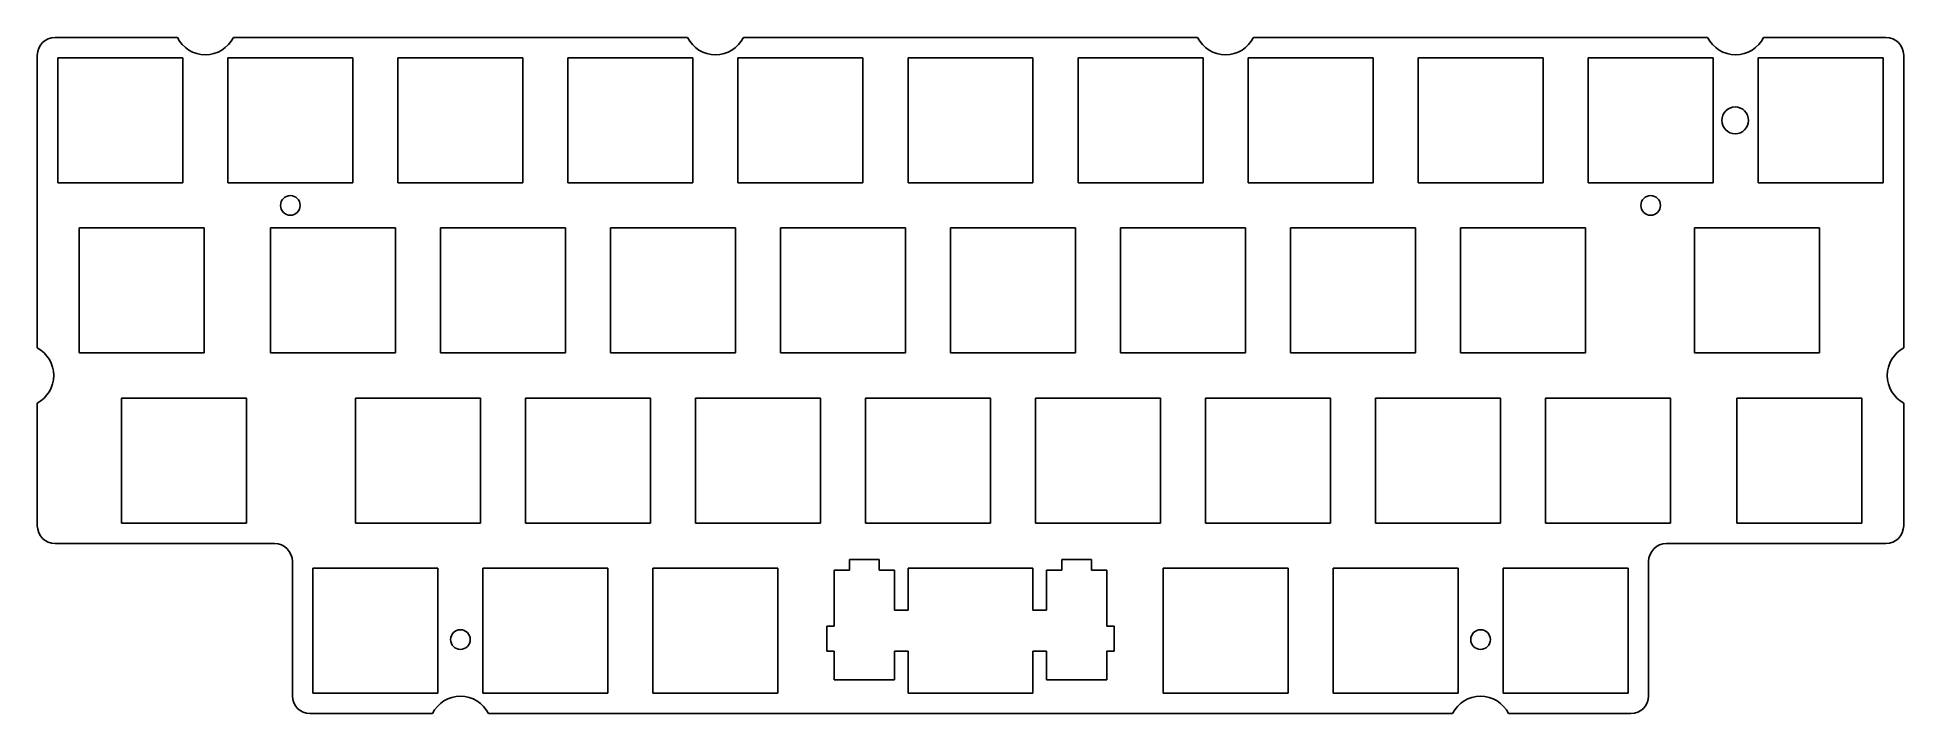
# Model space of a CAD drawing. Header units: millimetres. Extents: x -2675 to 2636, y -1237 to 687.
import ezdxf

# ---------------------------------------------------------------- set-up
doc = ezdxf.new("R2010")
doc.units = ezdxf.units.MM
for name, color, linetype in [('Shape1612', 7, 'CONTINUOUS'), ('Shape1613', 7, 'CONTINUOUS'), ('Shape1614', 7, 'CONTINUOUS'), ('Shape1615', 7, 'CONTINUOUS'), ('Shape1616', 7, 'CONTINUOUS'), ('Shape1617', 7, 'CONTINUOUS'), ('Shape1618', 7, 'CONTINUOUS'), ('Shape1619', 7, 'CONTINUOUS'), ('Shape1620', 7, 'CONTINUOUS'), ('Shape1621', 7, 'CONTINUOUS'), ('Shape1622', 7, 'CONTINUOUS'), ('Shape1623', 7, 'CONTINUOUS'), ('Shape1624', 7, 'CONTINUOUS'), ('Shape1625', 7, 'CONTINUOUS'), ('Shape1626', 7, 'CONTINUOUS'), ('Shape1627', 7, 'CONTINUOUS'), ('Shape1628', 7, 'CONTINUOUS'), ('Shape1629', 7, 'CONTINUOUS'), ('Shape1630', 7, 'CONTINUOUS'), ('Shape1631', 7, 'CONTINUOUS'), ('Shape1632', 7, 'CONTINUOUS'), ('Shape1633', 7, 'CONTINUOUS'), ('Shape1634', 7, 'CONTINUOUS'), ('Shape1635', 7, 'CONTINUOUS'), ('Shape1636', 7, 'CONTINUOUS'), ('Shape1637', 7, 'CONTINUOUS'), ('Shape1638', 7, 'CONTINUOUS'), ('Shape1639', 7, 'CONTINUOUS'), ('Shape1640', 7, 'CONTINUOUS'), ('Shape1641', 7, 'CONTINUOUS'), ('Shape1642', 7, 'CONTINUOUS'), ('Shape1643', 7, 'CONTINUOUS'), ('Shape1644', 7, 'CONTINUOUS'), ('Shape1645', 7, 'CONTINUOUS'), ('Shape1646', 7, 'CONTINUOUS'), ('Shape1647', 7, 'CONTINUOUS'), ('Shape1648', 7, 'CONTINUOUS'), ('Shape1649', 7, 'CONTINUOUS'), ('Shape1650', 7, 'CONTINUOUS'), ('Shape1651', 7, 'CONTINUOUS'), ('Shape1652', 7, 'CONTINUOUS'), ('Shape1653', 7, 'CONTINUOUS'), ('Shape1654', 7, 'CONTINUOUS'), ('Shape1655', 7, 'CONTINUOUS'), ('Shape1656', 7, 'CONTINUOUS'), ('Shape1657', 7, 'CONTINUOUS'), ('Shape1658', 7, 'CONTINUOUS'), ('Shape1659', 7, 'CONTINUOUS'), ('Shape1660', 7, 'CONTINUOUS'), ('Shape1661', 7, 'CONTINUOUS'), ('Shape1662', 7, 'CONTINUOUS'), ('Shape1663', 7, 'CONTINUOUS'), ('Shape1664', 7, 'CONTINUOUS'), ('Shape1665', 7, 'CONTINUOUS'), ('Shape1666', 7, 'CONTINUOUS'), ('Shape1667', 7, 'CONTINUOUS'), ('Shape1668', 7, 'CONTINUOUS'), ('Shape1669', 7, 'CONTINUOUS'), ('Shape1670', 7, 'CONTINUOUS'), ('Shape1671', 7, 'CONTINUOUS'), ('Shape1672', 7, 'CONTINUOUS'), ('Shape1673', 7, 'CONTINUOUS'), ('Shape1674', 7, 'CONTINUOUS'), ('Shape1675', 7, 'CONTINUOUS'), ('Shape1676', 7, 'CONTINUOUS'), ('Shape1677', 7, 'CONTINUOUS'), ('Shape1678', 7, 'CONTINUOUS'), ('Shape1679', 7, 'CONTINUOUS'), ('Shape1680', 7, 'CONTINUOUS'), ('Shape1681', 7, 'CONTINUOUS'), ('Shape1682', 7, 'CONTINUOUS'), ('Shape1683', 7, 'CONTINUOUS'), ('Shape1684', 7, 'CONTINUOUS'), ('Shape1685', 7, 'CONTINUOUS'), ('Shape1686', 7, 'CONTINUOUS'), ('Shape1687', 7, 'CONTINUOUS'), ('Shape1688', 7, 'CONTINUOUS'), ('Shape1689', 7, 'CONTINUOUS'), ('Shape1690', 7, 'CONTINUOUS'), ('Shape1691', 7, 'CONTINUOUS'), ('Shape1692', 7, 'CONTINUOUS'), ('Shape1693', 7, 'CONTINUOUS'), ('Shape1694', 7, 'CONTINUOUS'), ('Shape1695', 7, 'CONTINUOUS'), ('Shape1696', 7, 'CONTINUOUS'), ('Shape1697', 7, 'CONTINUOUS'), ('Shape1698', 7, 'CONTINUOUS'), ('Shape1699', 7, 'CONTINUOUS'), ('Shape1700', 7, 'CONTINUOUS'), ('Shape1701', 7, 'CONTINUOUS'), ('Shape1702', 7, 'CONTINUOUS'), ('Shape1703', 7, 'CONTINUOUS'), ('Shape1704', 7, 'CONTINUOUS'), ('Shape1705', 7, 'CONTINUOUS'), ('Shape1706', 7, 'CONTINUOUS'), ('Shape1707', 7, 'CONTINUOUS'), ('Shape1708', 7, 'CONTINUOUS'), ('Shape1709', 7, 'CONTINUOUS'), ('Shape1710', 7, 'CONTINUOUS'), ('Shape1711', 7, 'CONTINUOUS'), ('Shape1712', 7, 'CONTINUOUS'), ('Shape1713', 7, 'CONTINUOUS'), ('Shape1714', 7, 'CONTINUOUS'), ('Shape1715', 7, 'CONTINUOUS'), ('Shape1716', 7, 'CONTINUOUS'), ('Shape1717', 7, 'CONTINUOUS'), ('Shape1718', 7, 'CONTINUOUS'), ('Shape1719', 7, 'CONTINUOUS'), ('Shape1720', 7, 'CONTINUOUS'), ('Shape1721', 7, 'CONTINUOUS'), ('Shape1722', 7, 'CONTINUOUS'), ('Shape1723', 7, 'CONTINUOUS'), ('Shape1724', 7, 'CONTINUOUS'), ('Shape1725', 7, 'CONTINUOUS'), ('Shape1726', 7, 'CONTINUOUS'), ('Shape1727', 7, 'CONTINUOUS'), ('Shape1728', 7, 'CONTINUOUS'), ('Shape1729', 7, 'CONTINUOUS'), ('Shape1730', 7, 'CONTINUOUS'), ('Shape1731', 7, 'CONTINUOUS'), ('Shape1732', 7, 'CONTINUOUS'), ('Shape1733', 7, 'CONTINUOUS'), ('Shape1734', 7, 'CONTINUOUS'), ('Shape1735', 7, 'CONTINUOUS'), ('Shape1736', 7, 'CONTINUOUS'), ('Shape1737', 7, 'CONTINUOUS'), ('Shape1738', 7, 'CONTINUOUS'), ('Shape1739', 7, 'CONTINUOUS'), ('Shape1740', 7, 'CONTINUOUS'), ('Shape1741', 7, 'CONTINUOUS'), ('Shape1742', 7, 'CONTINUOUS'), ('Shape1743', 7, 'CONTINUOUS'), ('Shape1744', 7, 'CONTINUOUS'), ('Shape1745', 7, 'CONTINUOUS'), ('Shape1746', 7, 'CONTINUOUS'), ('Shape1747', 7, 'CONTINUOUS'), ('Shape1748', 7, 'CONTINUOUS'), ('Shape1749', 7, 'CONTINUOUS'), ('Shape1750', 7, 'CONTINUOUS'), ('Shape1751', 7, 'CONTINUOUS'), ('Shape1752', 7, 'CONTINUOUS'), ('Shape1753', 7, 'CONTINUOUS'), ('Shape1754', 7, 'CONTINUOUS'), ('Shape1755', 7, 'CONTINUOUS'), ('Shape1756', 7, 'CONTINUOUS'), ('Shape1757', 7, 'CONTINUOUS'), ('Shape1758', 7, 'CONTINUOUS'), ('Shape1759', 7, 'CONTINUOUS'), ('Shape1760', 7, 'CONTINUOUS'), ('Shape1761', 7, 'CONTINUOUS'), ('Shape1762', 7, 'CONTINUOUS'), ('Shape1763', 7, 'CONTINUOUS'), ('Shape1764', 7, 'CONTINUOUS'), ('Shape1765', 7, 'CONTINUOUS'), ('Shape1766', 7, 'CONTINUOUS'), ('Shape1767', 7, 'CONTINUOUS'), ('Shape1768', 7, 'CONTINUOUS'), ('Shape1769', 7, 'CONTINUOUS'), ('Shape1770', 7, 'CONTINUOUS'), ('Shape1771', 7, 'CONTINUOUS'), ('Shape1772', 7, 'CONTINUOUS'), ('Shape1773', 7, 'CONTINUOUS'), ('Shape1774', 7, 'CONTINUOUS'), ('Shape1775', 7, 'CONTINUOUS'), ('Shape1776', 7, 'CONTINUOUS'), ('Shape1777', 7, 'CONTINUOUS'), ('Shape1778', 7, 'CONTINUOUS'), ('Shape1779', 7, 'CONTINUOUS'), ('Shape1780', 7, 'CONTINUOUS'), ('Shape1781', 7, 'CONTINUOUS'), ('Shape1782', 7, 'CONTINUOUS'), ('Shape1783', 7, 'CONTINUOUS'), ('Shape1784', 7, 'CONTINUOUS'), ('Shape1785', 7, 'CONTINUOUS'), ('Shape1786', 7, 'CONTINUOUS'), ('Shape1787', 7, 'CONTINUOUS'), ('Shape1788', 7, 'CONTINUOUS'), ('Shape1789', 7, 'CONTINUOUS'), ('Shape1790', 7, 'CONTINUOUS'), ('Shape1791', 7, 'CONTINUOUS'), ('Shape1792', 7, 'CONTINUOUS'), ('Shape1793', 7, 'CONTINUOUS'), ('Shape1794', 7, 'CONTINUOUS'), ('Shape1795', 7, 'CONTINUOUS'), ('Shape2125', 7, 'CONTINUOUS'), ('Shape2126', 7, 'CONTINUOUS'), ('Shape2127', 7, 'CONTINUOUS'), ('Shape2128', 7, 'CONTINUOUS'), ('Shape2257', 7, 'CONTINUOUS'), ('Shape2258', 7, 'CONTINUOUS'), ('Shape2259', 7, 'CONTINUOUS'), ('Shape2260', 7, 'CONTINUOUS'), ('Shape2261', 7, 'CONTINUOUS'), ('Shape2262', 7, 'CONTINUOUS'), ('Shape2263', 7, 'CONTINUOUS'), ('Shape2264', 7, 'CONTINUOUS'), ('Shape2265', 7, 'CONTINUOUS'), ('Shape2266', 7, 'CONTINUOUS'), ('Shape2267', 7, 'CONTINUOUS'), ('Shape2268', 7, 'CONTINUOUS'), ('Shape2269', 7, 'CONTINUOUS'), ('Shape2270', 7, 'CONTINUOUS'), ('Shape2271', 7, 'CONTINUOUS'), ('Shape2272', 7, 'CONTINUOUS'), ('Shape2273', 7, 'CONTINUOUS'), ('Shape2274', 7, 'CONTINUOUS'), ('Shape2275', 7, 'CONTINUOUS'), ('Shape2276', 7, 'CONTINUOUS'), ('Shape2277', 7, 'CONTINUOUS'), ('Shape2278', 7, 'CONTINUOUS'), ('Shape2279', 7, 'CONTINUOUS'), ('Shape2280', 7, 'CONTINUOUS'), ('Shape2281', 7, 'CONTINUOUS'), ('Shape2282', 7, 'CONTINUOUS'), ('Shape2283', 7, 'CONTINUOUS'), ('Shape2284', 7, 'CONTINUOUS'), ('Shape2285', 7, 'CONTINUOUS'), ('Shape2286', 7, 'CONTINUOUS'), ('Shape2287', 7, 'CONTINUOUS'), ('Shape2288', 7, 'CONTINUOUS'), ('Shape2515', 7, 'CONTINUOUS')]:
    doc.layers.add(name, color=color, linetype=linetype)

msp = doc.modelspace()

# ---------------------------------------------------------------- linework, layer by layer
at = {"layer": 'Shape1612'}
msp.add_line((883.7, -1178.85), (528.1, -1178.85), dxfattribs=at)
at = {"layer": 'Shape1613'}
msp.add_line((528.1, -1178.85), (528.1, -823.246), dxfattribs=at)
at = {"layer": 'Shape1614'}
msp.add_line((528.1, -823.246), (883.7, -823.246), dxfattribs=at)
at = {"layer": 'Shape1615'}
msp.add_line((883.7, -823.246), (883.7, -1178.85), dxfattribs=at)
at = {"layer": 'Shape1616'}
msp.add_line((-1891.25, -823.246), (-1535.65, -823.246), dxfattribs=at)
at = {"layer": 'Shape1617'}
msp.add_line((-1535.65, -823.246), (-1535.65, -1178.85), dxfattribs=at)
at = {"layer": 'Shape1618'}
msp.add_line((-1535.65, -1178.85), (-1891.25, -1178.85), dxfattribs=at)
at = {"layer": 'Shape1619'}
msp.add_line((-1891.25, -1178.85), (-1891.25, -823.246), dxfattribs=at)
at = {"layer": 'Shape1620'}
msp.add_line((1495.84, -823.246), (1851.44, -823.246), dxfattribs=at)
at = {"layer": 'Shape1621'}
msp.add_line((1851.44, -823.246), (1851.44, -1178.85), dxfattribs=at)
at = {"layer": 'Shape1622'}
msp.add_line((1851.44, -1178.85), (1495.84, -1178.85), dxfattribs=at)
at = {"layer": 'Shape1623'}
msp.add_line((1495.84, -1178.85), (1495.84, -823.246), dxfattribs=at)
at = {"layer": 'Shape1624'}
msp.add_line((-1407.38, -823.246), (-1051.78, -823.246), dxfattribs=at)
at = {"layer": 'Shape1625'}
msp.add_line((-1051.78, -823.246), (-1051.78, -1178.85), dxfattribs=at)
at = {"layer": 'Shape1626'}
msp.add_line((-1051.78, -1178.85), (-1407.38, -1178.85), dxfattribs=at)
at = {"layer": 'Shape1627'}
msp.add_line((-1407.38, -1178.85), (-1407.38, -823.246), dxfattribs=at)
at = {"layer": 'Shape1628'}
msp.add_line((-197.705, -1059.49), (-236.441, -1059.49), dxfattribs=at)
at = {"layer": 'Shape1629'}
msp.add_line((-236.441, -1059.49), (-236.441, -1141.5), dxfattribs=at)
at = {"layer": 'Shape1630'}
msp.add_line((-236.441, -1141.5), (-407.883, -1141.5), dxfattribs=at)
at = {"layer": 'Shape1631'}
msp.add_line((-407.883, -1141.5), (-407.883, -1059.49), dxfattribs=at)
at = {"layer": 'Shape1632'}
msp.add_line((-407.883, -1059.49), (-428.851, -1059.49), dxfattribs=at)
at = {"layer": 'Shape1633'}
msp.add_line((-428.851, -1059.49), (-428.851, -988.364), dxfattribs=at)
at = {"layer": 'Shape1634'}
msp.add_line((-428.851, -988.364), (-407.883, -988.364), dxfattribs=at)
at = {"layer": 'Shape1635'}
msp.add_line((-407.883, -988.364), (-407.883, -829.105), dxfattribs=at)
at = {"layer": 'Shape1636'}
msp.add_line((-407.883, -829.105), (-364.066, -829.105), dxfattribs=at)
at = {"layer": 'Shape1637'}
msp.add_line((-364.066, -829.105), (-364.066, -798.618), dxfattribs=at)
at = {"layer": 'Shape1638'}
msp.add_line((-364.066, -798.618), (-280.269, -798.618), dxfattribs=at)
at = {"layer": 'Shape1639'}
msp.add_line((-280.269, -798.618), (-280.269, -829.105), dxfattribs=at)
at = {"layer": 'Shape1640'}
msp.add_line((-280.269, -829.105), (-236.441, -829.105), dxfattribs=at)
at = {"layer": 'Shape1641'}
msp.add_line((-236.441, -829.105), (-236.441, -942.616), dxfattribs=at)
at = {"layer": 'Shape1642'}
msp.add_line((-236.441, -942.616), (-197.705, -942.616), dxfattribs=at)
at = {"layer": 'Shape1643'}
msp.add_line((-197.705, -942.616), (-197.705, -823.246), dxfattribs=at)
at = {"layer": 'Shape1644'}
msp.add_line((-197.705, -823.246), (157.895, -823.246), dxfattribs=at)
at = {"layer": 'Shape1645'}
msp.add_line((157.895, -823.246), (157.895, -942.616), dxfattribs=at)
at = {"layer": 'Shape1646'}
msp.add_line((157.895, -942.616), (196.639, -942.616), dxfattribs=at)
at = {"layer": 'Shape1647'}
msp.add_line((196.639, -942.616), (196.639, -829.105), dxfattribs=at)
at = {"layer": 'Shape1648'}
msp.add_line((196.639, -829.105), (240.421, -829.105), dxfattribs=at)
at = {"layer": 'Shape1649'}
msp.add_line((240.421, -829.105), (240.421, -798.618), dxfattribs=at)
at = {"layer": 'Shape1650'}
msp.add_line((240.421, -798.618), (324.256, -798.618), dxfattribs=at)
at = {"layer": 'Shape1651'}
msp.add_line((324.256, -798.618), (324.256, -829.105), dxfattribs=at)
at = {"layer": 'Shape1652'}
msp.add_line((324.256, -829.105), (368.074, -829.105), dxfattribs=at)
at = {"layer": 'Shape1653'}
msp.add_line((368.074, -829.105), (368.074, -988.364), dxfattribs=at)
at = {"layer": 'Shape1654'}
msp.add_line((368.074, -988.364), (389.042, -988.364), dxfattribs=at)
at = {"layer": 'Shape1655'}
msp.add_line((389.042, -988.364), (389.042, -1059.49), dxfattribs=at)
at = {"layer": 'Shape1656'}
msp.add_line((389.042, -1059.49), (368.074, -1059.49), dxfattribs=at)
at = {"layer": 'Shape1657'}
msp.add_line((368.074, -1059.49), (368.074, -1141.5), dxfattribs=at)
at = {"layer": 'Shape1658'}
msp.add_line((368.074, -1141.5), (196.639, -1141.5), dxfattribs=at)
at = {"layer": 'Shape1659'}
msp.add_line((196.639, -1141.5), (196.639, -1059.49), dxfattribs=at)
at = {"layer": 'Shape1660'}
msp.add_line((196.639, -1059.49), (157.895, -1059.49), dxfattribs=at)
at = {"layer": 'Shape1661'}
msp.add_line((157.895, -1059.49), (157.895, -1178.85), dxfattribs=at)
at = {"layer": 'Shape1662'}
msp.add_line((157.895, -1178.85), (-197.705, -1178.85), dxfattribs=at)
at = {"layer": 'Shape1663'}
msp.add_line((-197.705, -1178.85), (-197.705, -1059.49), dxfattribs=at)
at = {"layer": 'Shape1664'}
msp.add_line((1011.97, -1178.85), (1011.97, -823.246), dxfattribs=at)
at = {"layer": 'Shape1665'}
msp.add_line((1011.97, -823.246), (1367.57, -823.246), dxfattribs=at)
at = {"layer": 'Shape1666'}
msp.add_line((1367.57, -823.246), (1367.57, -1178.85), dxfattribs=at)
at = {"layer": 'Shape1667'}
msp.add_line((1367.57, -1178.85), (1011.97, -1178.85), dxfattribs=at)
at = {"layer": 'Shape1668'}
msp.add_line((-567.91, -1178.85), (-923.51, -1178.85), dxfattribs=at)
at = {"layer": 'Shape1669'}
msp.add_line((-923.51, -1178.85), (-923.51, -823.246), dxfattribs=at)
at = {"layer": 'Shape1670'}
msp.add_line((-923.51, -823.246), (-567.91, -823.246), dxfattribs=at)
at = {"layer": 'Shape1671'}
msp.add_line((-567.91, -823.246), (-567.91, -1178.85), dxfattribs=at)
at = {"layer": 'Shape1672'}
msp.add_line((1374.87, 144.494), (1730.47, 144.494), dxfattribs=at)
at = {"layer": 'Shape1673'}
msp.add_line((1730.47, 144.494), (1730.47, -211.106), dxfattribs=at)
at = {"layer": 'Shape1674'}
msp.add_line((1730.47, -211.106), (1374.87, -211.106), dxfattribs=at)
at = {"layer": 'Shape1675'}
msp.add_line((1374.87, -211.106), (1374.87, 144.494), dxfattribs=at)
at = {"layer": 'Shape1676'}
msp.add_line((2093.38, 628.364), (2093.38, 272.764), dxfattribs=at)
at = {"layer": 'Shape1677'}
msp.add_line((2093.38, 272.764), (1737.78, 272.764), dxfattribs=at)
at = {"layer": 'Shape1678'}
msp.add_line((1737.78, 272.764), (1737.78, 628.364), dxfattribs=at)
at = {"layer": 'Shape1679'}
msp.add_line((1737.78, 628.364), (2093.38, 628.364), dxfattribs=at)
at = {"layer": 'Shape1680'}
msp.add_line((2577.25, 272.764), (2221.65, 272.764), dxfattribs=at)
at = {"layer": 'Shape1681'}
msp.add_line((2221.65, 272.764), (2221.65, 628.364), dxfattribs=at)
at = {"layer": 'Shape1682'}
msp.add_line((2221.65, 628.364), (2577.25, 628.364), dxfattribs=at)
at = {"layer": 'Shape1683'}
msp.add_line((2577.25, 628.364), (2577.25, 272.764), dxfattribs=at)
at = {"layer": 'Shape1684'}
msp.add_line((2040.19, 144.494), (2395.79, 144.494), dxfattribs=at)
at = {"layer": 'Shape1685'}
msp.add_line((2395.79, 144.494), (2395.79, -211.106), dxfattribs=at)
at = {"layer": 'Shape1686'}
msp.add_line((2395.79, -211.106), (2040.19, -211.106), dxfattribs=at)
at = {"layer": 'Shape1687'}
msp.add_line((2040.19, -211.106), (2040.19, 144.494), dxfattribs=at)
at = {"layer": 'Shape1688'}
msp.add_line((1609.51, 628.364), (1609.51, 272.764), dxfattribs=at)
at = {"layer": 'Shape1689'}
msp.add_line((1609.51, 272.764), (1253.91, 272.764), dxfattribs=at)
at = {"layer": 'Shape1690'}
msp.add_line((1253.91, 272.764), (1253.91, 628.364), dxfattribs=at)
at = {"layer": 'Shape1691'}
msp.add_line((1253.91, 628.364), (1609.51, 628.364), dxfattribs=at)
at = {"layer": 'Shape1692'}
msp.add_line((-1293.71, 628.364), (-1293.71, 272.764), dxfattribs=at)
at = {"layer": 'Shape1693'}
msp.add_line((-1293.71, 272.764), (-1649.31, 272.764), dxfattribs=at)
at = {"layer": 'Shape1694'}
msp.add_line((-1649.31, 272.764), (-1649.31, 628.364), dxfattribs=at)
at = {"layer": 'Shape1695'}
msp.add_line((-1649.31, 628.364), (-1293.71, 628.364), dxfattribs=at)
at = {"layer": 'Shape1696'}
msp.add_line((-1777.58, 628.364), (-1777.58, 272.764), dxfattribs=at)
at = {"layer": 'Shape1697'}
msp.add_line((-1777.58, 272.764), (-2133.18, 272.764), dxfattribs=at)
at = {"layer": 'Shape1698'}
msp.add_line((-2133.18, 272.764), (-2133.18, 628.364), dxfattribs=at)
at = {"layer": 'Shape1699'}
msp.add_line((-2133.18, 628.364), (-1777.58, 628.364), dxfattribs=at)
at = {"layer": 'Shape1700'}
msp.add_line((-2556.57, 144.494), (-2200.97, 144.494), dxfattribs=at)
at = {"layer": 'Shape1701'}
msp.add_line((-2200.97, 144.494), (-2200.97, -211.106), dxfattribs=at)
at = {"layer": 'Shape1702'}
msp.add_line((-2200.97, -211.106), (-2556.57, -211.106), dxfattribs=at)
at = {"layer": 'Shape1703'}
msp.add_line((-2556.57, -211.106), (-2556.57, 144.494), dxfattribs=at)
at = {"layer": 'Shape1704'}
msp.add_line((-2261.45, 628.364), (-2261.45, 272.764), dxfattribs=at)
at = {"layer": 'Shape1705'}
msp.add_line((-2261.45, 272.764), (-2617.05, 272.764), dxfattribs=at)
at = {"layer": 'Shape1706'}
msp.add_line((-2617.05, 272.764), (-2617.05, 628.364), dxfattribs=at)
at = {"layer": 'Shape1707'}
msp.add_line((-2617.05, 628.364), (-2261.45, 628.364), dxfattribs=at)
at = {"layer": 'Shape1708'}
msp.add_line((-802.542, -694.976), (-802.542, -339.376), dxfattribs=at)
at = {"layer": 'Shape1709'}
msp.add_line((-802.542, -339.376), (-446.942, -339.376), dxfattribs=at)
at = {"layer": 'Shape1710'}
msp.add_line((-446.942, -339.376), (-446.942, -694.976), dxfattribs=at)
at = {"layer": 'Shape1711'}
msp.add_line((-446.942, -694.976), (-802.542, -694.976), dxfattribs=at)
at = {"layer": 'Shape1712'}
msp.add_line((-2012.22, 144.494), (-1656.62, 144.494), dxfattribs=at)
at = {"layer": 'Shape1713'}
msp.add_line((-1656.62, 144.494), (-1656.62, -211.106), dxfattribs=at)
at = {"layer": 'Shape1714'}
msp.add_line((-1656.62, -211.106), (-2012.22, -211.106), dxfattribs=at)
at = {"layer": 'Shape1715'}
msp.add_line((-2012.22, -211.106), (-2012.22, 144.494), dxfattribs=at)
at = {"layer": 'Shape1716'}
msp.add_line((-318.672, -694.976), (-318.672, -339.376), dxfattribs=at)
at = {"layer": 'Shape1717'}
msp.add_line((-318.672, -339.376), (36.928, -339.376), dxfattribs=at)
at = {"layer": 'Shape1718'}
msp.add_line((36.928, -339.376), (36.928, -694.976), dxfattribs=at)
at = {"layer": 'Shape1719'}
msp.add_line((36.928, -694.976), (-318.672, -694.976), dxfattribs=at)
at = {"layer": 'Shape1720'}
msp.add_line((-930.812, -339.376), (-930.812, -694.976), dxfattribs=at)
at = {"layer": 'Shape1721'}
msp.add_line((-930.812, -694.976), (-1286.41, -694.976), dxfattribs=at)
at = {"layer": 'Shape1722'}
msp.add_line((-1286.41, -694.976), (-1286.41, -339.376), dxfattribs=at)
at = {"layer": 'Shape1723'}
msp.add_line((-1286.41, -339.376), (-930.812, -339.376), dxfattribs=at)
at = {"layer": 'Shape1724'}
msp.add_line((762.733, 144.494), (762.733, -211.106), dxfattribs=at)
at = {"layer": 'Shape1725'}
msp.add_line((762.733, -211.106), (407.133, -211.106), dxfattribs=at)
at = {"layer": 'Shape1726'}
msp.add_line((407.133, -211.106), (407.133, 144.494), dxfattribs=at)
at = {"layer": 'Shape1727'}
msp.add_line((407.133, 144.494), (762.733, 144.494), dxfattribs=at)
at = {"layer": 'Shape1728'}
msp.add_line((1004.67, -694.976), (649.068, -694.976), dxfattribs=at)
at = {"layer": 'Shape1729'}
msp.add_line((649.068, -694.976), (649.068, -339.376), dxfattribs=at)
at = {"layer": 'Shape1730'}
msp.add_line((649.068, -339.376), (1004.67, -339.376), dxfattribs=at)
at = {"layer": 'Shape1731'}
msp.add_line((1004.67, -339.376), (1004.67, -694.976), dxfattribs=at)
at = {"layer": 'Shape1732'}
msp.add_line((1125.64, 628.364), (1125.64, 272.764), dxfattribs=at)
at = {"layer": 'Shape1733'}
msp.add_line((1125.64, 272.764), (770.035, 272.764), dxfattribs=at)
at = {"layer": 'Shape1734'}
msp.add_line((770.035, 272.764), (770.035, 628.364), dxfattribs=at)
at = {"layer": 'Shape1735'}
msp.add_line((770.035, 628.364), (1125.64, 628.364), dxfattribs=at)
at = {"layer": 'Shape1736'}
msp.add_line((-76.737, 144.494), (278.863, 144.494), dxfattribs=at)
at = {"layer": 'Shape1737'}
msp.add_line((278.863, 144.494), (278.863, -211.106), dxfattribs=at)
at = {"layer": 'Shape1738'}
msp.add_line((278.863, -211.106), (-76.737, -211.106), dxfattribs=at)
at = {"layer": 'Shape1739'}
msp.add_line((-76.737, -211.106), (-76.737, 144.494), dxfattribs=at)
at = {"layer": 'Shape1740'}
msp.add_line((1132.94, -694.976), (1132.94, -339.376), dxfattribs=at)
at = {"layer": 'Shape1741'}
msp.add_line((1132.94, -339.376), (1488.54, -339.376), dxfattribs=at)
at = {"layer": 'Shape1742'}
msp.add_line((1488.54, -339.376), (1488.54, -694.976), dxfattribs=at)
at = {"layer": 'Shape1743'}
msp.add_line((1488.54, -694.976), (1132.94, -694.976), dxfattribs=at)
at = {"layer": 'Shape1744'}
msp.add_line((891.003, -211.106), (891.003, 144.494), dxfattribs=at)
at = {"layer": 'Shape1745'}
msp.add_line((891.003, 144.494), (1246.6, 144.494), dxfattribs=at)
at = {"layer": 'Shape1746'}
msp.add_line((1246.6, 144.494), (1246.6, -211.106), dxfattribs=at)
at = {"layer": 'Shape1747'}
msp.add_line((1246.6, -211.106), (891.003, -211.106), dxfattribs=at)
at = {"layer": 'Shape1748'}
msp.add_line((2516.76, -339.376), (2516.76, -694.976), dxfattribs=at)
at = {"layer": 'Shape1749'}
msp.add_line((2516.76, -694.976), (2161.16, -694.976), dxfattribs=at)
at = {"layer": 'Shape1750'}
msp.add_line((2161.16, -694.976), (2161.16, -339.376), dxfattribs=at)
at = {"layer": 'Shape1751'}
msp.add_line((2161.16, -339.376), (2516.76, -339.376), dxfattribs=at)
at = {"layer": 'Shape1752'}
msp.add_line((520.798, -339.376), (520.798, -694.976), dxfattribs=at)
at = {"layer": 'Shape1753'}
msp.add_line((520.798, -694.976), (165.198, -694.976), dxfattribs=at)
at = {"layer": 'Shape1754'}
msp.add_line((165.198, -694.976), (165.198, -339.376), dxfattribs=at)
at = {"layer": 'Shape1755'}
msp.add_line((165.198, -339.376), (520.798, -339.376), dxfattribs=at)
at = {"layer": 'Shape1756'}
msp.add_line((157.895, 272.764), (-197.705, 272.764), dxfattribs=at)
at = {"layer": 'Shape1757'}
msp.add_line((-197.705, 272.764), (-197.705, 628.364), dxfattribs=at)
at = {"layer": 'Shape1758'}
msp.add_line((-197.705, 628.364), (157.895, 628.364), dxfattribs=at)
at = {"layer": 'Shape1759'}
msp.add_line((157.895, 628.364), (157.895, 272.764), dxfattribs=at)
at = {"layer": 'Shape1760'}
msp.add_line((641.765, 628.364), (641.765, 272.764), dxfattribs=at)
at = {"layer": 'Shape1761'}
msp.add_line((641.765, 272.764), (286.165, 272.764), dxfattribs=at)
at = {"layer": 'Shape1762'}
msp.add_line((286.165, 272.764), (286.165, 628.364), dxfattribs=at)
at = {"layer": 'Shape1763'}
msp.add_line((286.165, 628.364), (641.765, 628.364), dxfattribs=at)
at = {"layer": 'Shape1764'}
msp.add_line((-1172.75, 144.494), (-1172.75, -211.106), dxfattribs=at)
at = {"layer": 'Shape1765'}
msp.add_line((-1172.75, -211.106), (-1528.35, -211.106), dxfattribs=at)
at = {"layer": 'Shape1766'}
msp.add_line((-1528.35, -211.106), (-1528.35, 144.494), dxfattribs=at)
at = {"layer": 'Shape1767'}
msp.add_line((-1528.35, 144.494), (-1172.75, 144.494), dxfattribs=at)
at = {"layer": 'Shape1768'}
msp.add_line((-681.575, 272.764), (-681.575, 628.364), dxfattribs=at)
at = {"layer": 'Shape1769'}
msp.add_line((-681.575, 628.364), (-325.975, 628.364), dxfattribs=at)
at = {"layer": 'Shape1770'}
msp.add_line((-325.975, 628.364), (-325.975, 272.764), dxfattribs=at)
at = {"layer": 'Shape1771'}
msp.add_line((-325.975, 272.764), (-681.575, 272.764), dxfattribs=at)
at = {"layer": 'Shape1772'}
msp.add_line((-1165.44, 272.764), (-1165.44, 628.364), dxfattribs=at)
at = {"layer": 'Shape1773'}
msp.add_line((-1165.44, 628.364), (-809.845, 628.364), dxfattribs=at)
at = {"layer": 'Shape1774'}
msp.add_line((-809.845, 628.364), (-809.845, 272.764), dxfattribs=at)
at = {"layer": 'Shape1775'}
msp.add_line((-809.845, 272.764), (-1165.44, 272.764), dxfattribs=at)
at = {"layer": 'Shape1776'}
msp.add_line((-1044.48, -211.106), (-1044.48, 144.494), dxfattribs=at)
at = {"layer": 'Shape1777'}
msp.add_line((-1044.48, 144.494), (-688.877, 144.494), dxfattribs=at)
at = {"layer": 'Shape1778'}
msp.add_line((-688.877, 144.494), (-688.877, -211.106), dxfattribs=at)
at = {"layer": 'Shape1779'}
msp.add_line((-688.877, -211.106), (-1044.48, -211.106), dxfattribs=at)
at = {"layer": 'Shape1780'}
msp.add_line((-560.607, 144.494), (-205.007, 144.494), dxfattribs=at)
at = {"layer": 'Shape1781'}
msp.add_line((-205.007, 144.494), (-205.007, -211.106), dxfattribs=at)
at = {"layer": 'Shape1782'}
msp.add_line((-205.007, -211.106), (-560.607, -211.106), dxfattribs=at)
at = {"layer": 'Shape1783'}
msp.add_line((-560.607, -211.106), (-560.607, 144.494), dxfattribs=at)
at = {"layer": 'Shape1784'}
msp.add_line((-1414.68, -339.376), (-1414.68, -694.976), dxfattribs=at)
at = {"layer": 'Shape1785'}
msp.add_line((-1414.68, -694.976), (-1770.28, -694.976), dxfattribs=at)
at = {"layer": 'Shape1786'}
msp.add_line((-1770.28, -694.976), (-1770.28, -339.376), dxfattribs=at)
at = {"layer": 'Shape1787'}
msp.add_line((-1770.28, -339.376), (-1414.68, -339.376), dxfattribs=at)
at = {"layer": 'Shape1788'}
msp.add_line((-2080, -339.376), (-2080, -694.976), dxfattribs=at)
at = {"layer": 'Shape1789'}
msp.add_line((-2080, -694.976), (-2435.6, -694.976), dxfattribs=at)
at = {"layer": 'Shape1790'}
msp.add_line((-2435.6, -694.976), (-2435.6, -339.376), dxfattribs=at)
at = {"layer": 'Shape1791'}
msp.add_line((-2435.6, -339.376), (-2080, -339.376), dxfattribs=at)
at = {"layer": 'Shape1792'}
msp.add_line((1972.41, -694.976), (1616.81, -694.976), dxfattribs=at)
at = {"layer": 'Shape1793'}
msp.add_line((1616.81, -694.976), (1616.81, -339.376), dxfattribs=at)
at = {"layer": 'Shape1794'}
msp.add_line((1616.81, -339.376), (1972.41, -339.376), dxfattribs=at)
at = {"layer": 'Shape1795'}
msp.add_line((1972.41, -339.376), (1972.41, -694.976), dxfattribs=at)
at = {"layer": 'Shape2125'}
msp.add_circle((1431.69, -1026.43), 27.94, dxfattribs=at)
at = {"layer": 'Shape2126'}
msp.add_circle((-1471.53, -1026.43), 27.94, dxfattribs=at)
at = {"layer": 'Shape2127'}
msp.add_circle((1915.56, 208.648), 27.94, dxfattribs=at)
at = {"layer": 'Shape2128'}
msp.add_circle((-1955.4, 208.648), 27.94, dxfattribs=at)
at = {"layer": 'Shape2257'}
msp.add_arc((2157.51, 726.24), 88.9, -153.652, -26.3477, dxfattribs=at)
at = {"layer": 'Shape2258'}
msp.add_line((2237.18, 686.784), (2584.87, 686.784), dxfattribs=at)
at = {"layer": 'Shape2259'}
msp.add_arc((2584.87, 635.984), 50.8, 0, 90, dxfattribs=at)
at = {"layer": 'Shape2260'}
msp.add_line((2635.67, 635.984), (2635.67, -196.925), dxfattribs=at)
at = {"layer": 'Shape2261'}
msp.add_arc((2677.73, -275.241), 88.9, 118.244, -118.244, dxfattribs=at)
at = {"layer": 'Shape2262'}
msp.add_line((2635.67, -353.556), (2635.67, -702.596), dxfattribs=at)
at = {"layer": 'Shape2263'}
msp.add_arc((2584.87, -702.596), 50.8, -90, 0, dxfattribs=at)
at = {"layer": 'Shape2264'}
msp.add_line((2584.87, -753.396), (1960.66, -753.396), dxfattribs=at)
at = {"layer": 'Shape2265'}
msp.add_arc((1960.66, -804.196), 50.8, 90, 180, dxfattribs=at)
at = {"layer": 'Shape2266'}
msp.add_line((1909.86, -804.196), (1909.86, -1186.47), dxfattribs=at)
at = {"layer": 'Shape2267'}
msp.add_arc((1859.06, -1186.47), 50.8, -90, 0, dxfattribs=at)
at = {"layer": 'Shape2268'}
msp.add_line((1859.06, -1237.27), (1511.37, -1237.27), dxfattribs=at)
at = {"layer": 'Shape2269'}
msp.add_arc((1431.71, -1276.72), 88.9, 26.3477, 153.652, dxfattribs=at)
at = {"layer": 'Shape2270'}
msp.add_line((1352.04, -1237.27), (-1391.85, -1237.27), dxfattribs=at)
at = {"layer": 'Shape2271'}
msp.add_arc((-1471.51, -1276.72), 88.9, 26.3477, 153.652, dxfattribs=at)
at = {"layer": 'Shape2272'}
msp.add_line((-1551.18, -1237.27), (-1898.87, -1237.27), dxfattribs=at)
at = {"layer": 'Shape2273'}
msp.add_arc((-1898.87, -1186.47), 50.8, 180, -90, dxfattribs=at)
at = {"layer": 'Shape2274'}
msp.add_line((-1949.67, -1186.47), (-1949.67, -804.196), dxfattribs=at)
at = {"layer": 'Shape2275'}
msp.add_arc((-2000.47, -804.196), 50.8, 0, 90, dxfattribs=at)
at = {"layer": 'Shape2276'}
msp.add_line((-2000.47, -753.396), (-2624.67, -753.396), dxfattribs=at)
at = {"layer": 'Shape2277'}
msp.add_arc((-2624.67, -702.596), 50.8, 180, -90, dxfattribs=at)
at = {"layer": 'Shape2278'}
msp.add_line((-2675.47, -702.596), (-2675.47, -353.556), dxfattribs=at)
at = {"layer": 'Shape2279'}
msp.add_arc((-2717.54, -275.241), 88.9, -61.7563, 61.7563, dxfattribs=at)
at = {"layer": 'Shape2280'}
msp.add_line((-2675.47, -196.925), (-2675.47, 635.984), dxfattribs=at)
at = {"layer": 'Shape2281'}
msp.add_arc((-2624.67, 635.984), 50.8, 90, 180, dxfattribs=at)
at = {"layer": 'Shape2282'}
msp.add_line((-2624.67, 686.784), (-2276.98, 686.784), dxfattribs=at)
at = {"layer": 'Shape2283'}
msp.add_arc((-2197.32, 726.24), 88.9, -153.652, -26.3477, dxfattribs=at)
at = {"layer": 'Shape2284'}
msp.add_line((-2117.65, 686.784), (-825.375, 686.784), dxfattribs=at)
at = {"layer": 'Shape2285'}
msp.add_arc((-745.71, 726.24), 88.9, -153.652, -26.3477, dxfattribs=at)
at = {"layer": 'Shape2286'}
msp.add_line((-666.045, 686.784), (626.235, 686.784), dxfattribs=at)
at = {"layer": 'Shape2287'}
msp.add_arc((705.9, 726.24), 88.9, -153.652, -26.3477, dxfattribs=at)
at = {"layer": 'Shape2288'}
msp.add_line((785.565, 686.784), (2077.85, 686.784), dxfattribs=at)
at = {"layer": 'Shape2515'}
msp.add_circle((2156.22, 450.564), 38.1, dxfattribs=at)

doc.saveas('drawing.dxf')
